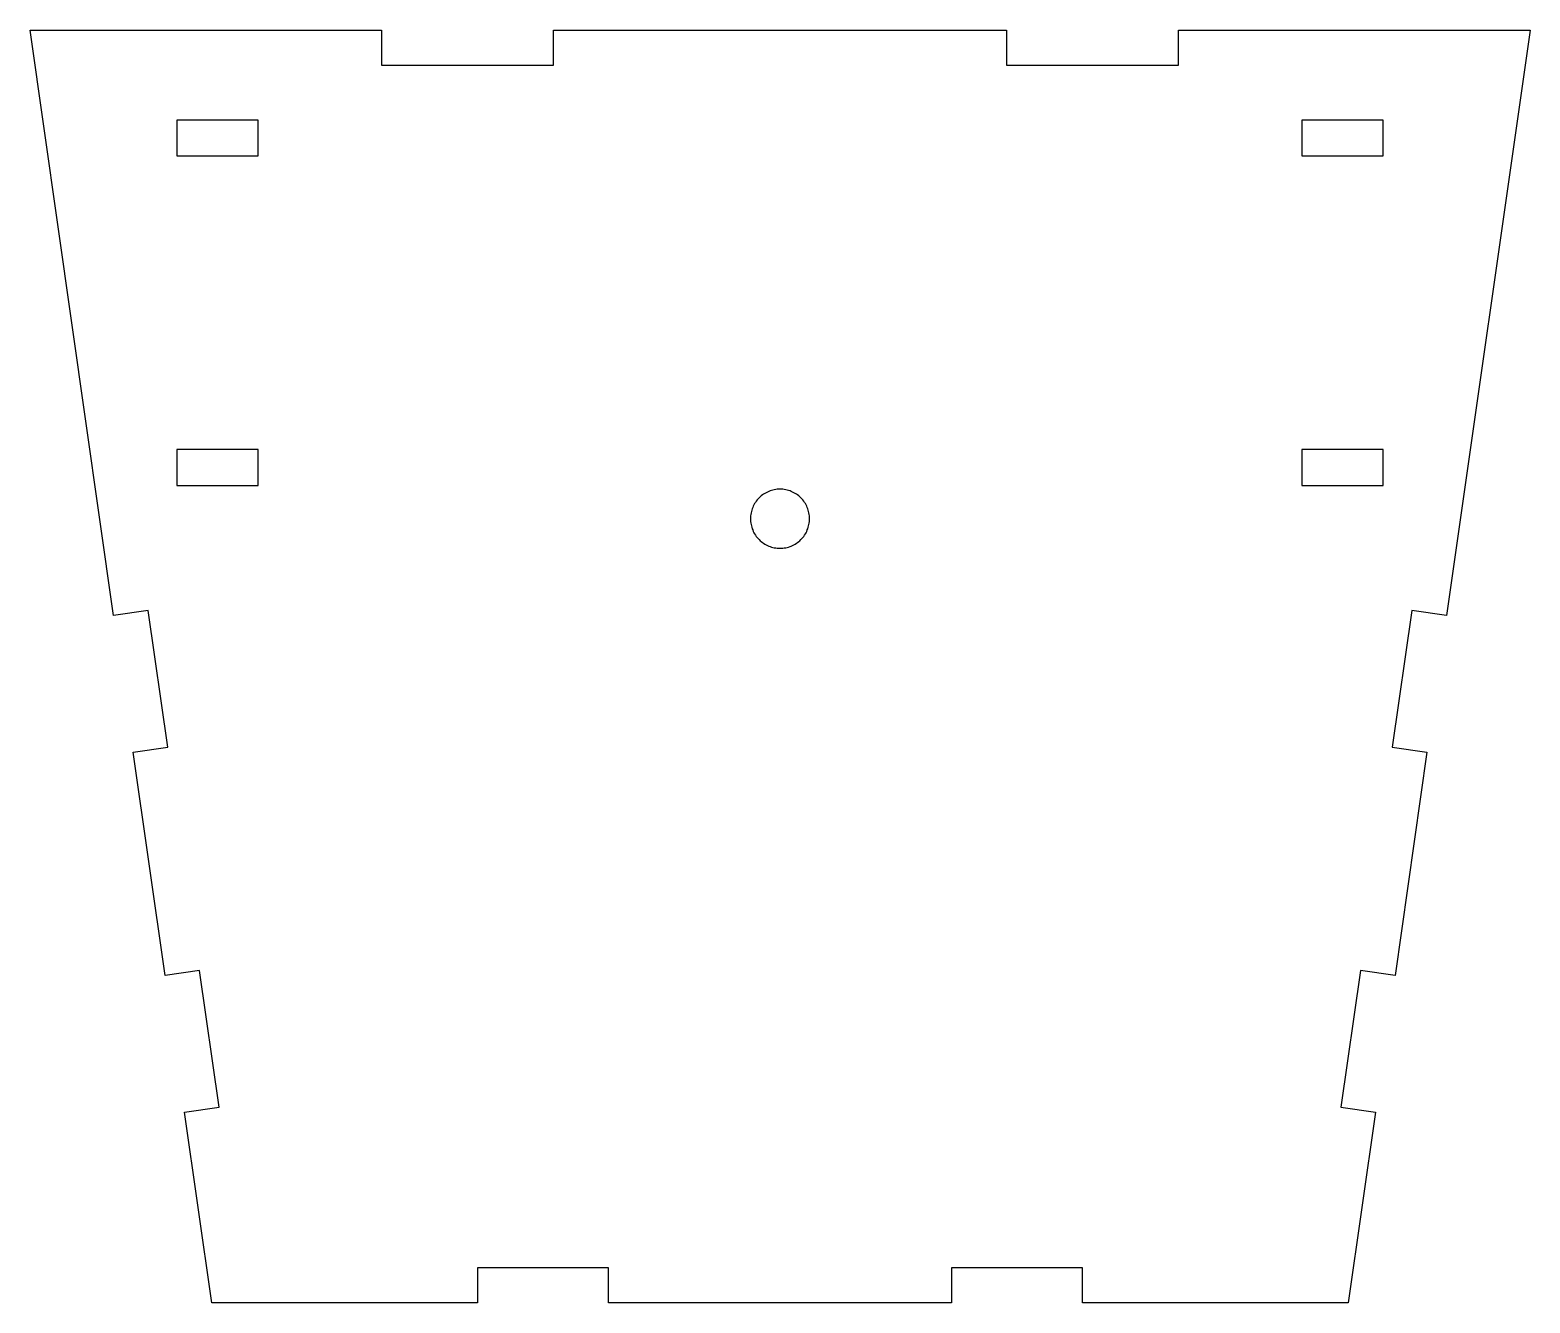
# Model space of a CAD drawing. Header units: millimetres. Extents: x -66 to 66, y 0 to 112.
import ezdxf

# ---------------------------------------------------------------- set-up
doc = ezdxf.new("R2010")
doc.units = ezdxf.units.MM

msp = doc.modelspace()

# ---------------------------------------------------------------- linework, layer by layer
for points in [[(-66, 112), (-35.08, 112), (-35.08, 108.92), (-19.93, 108.92), (-19.93, 112), (19.93, 112), (19.93, 108.92), (35.08, 108.92), (35.08, 112), (66, 112), (58.64, 60.49), (55.6, 60.93), (53.88, 48.9), (56.92, 48.46), (54.12, 28.81), (51.07, 29.25), (49.35, 17.22), (52.4, 16.79), (50, 0), (26.62, 0), (26.62, 3.08), (15.09, 3.08), (15.09, 0), (-15.09, 0), (-15.09, 3.08), (-26.62, 3.08), (-26.62, 0), (-50, 0), (-52.4, 16.79), (-49.35, 17.22), (-51.07, 29.25), (-54.12, 28.81), (-56.92, 48.46), (-53.88, 48.9), (-55.6, 60.93), (-58.64, 60.49)], [(-53.08, 100.92), (-45.92, 100.92), (-45.92, 104.08), (-53.08, 104.08)], [(53.08, 104.08), (45.92, 104.08), (45.92, 100.92), (53.08, 100.92)], [(-45.92, 71.92), (-45.92, 75.08), (-53.08, 75.08), (-53.08, 71.92)], [(45.92, 75.08), (45.92, 71.92), (53.08, 71.92), (53.08, 75.08)], [(2.09, 70.55), (2.01, 70.65), (1.93, 70.75), (1.84, 70.84), (1.75, 70.93), (1.65, 71.01), (1.55, 71.09), (1.44, 71.16), (1.34, 71.23), (1.23, 71.29), (1.11, 71.35), (0.99, 71.4), (0.88, 71.45), (0.75, 71.49), (0.63, 71.52), (0.51, 71.55), (0.38, 71.57), (0.25, 71.59), (0.13, 71.6), (0, 71.6), (-0.13, 71.6), (-0.25, 71.59), (-0.38, 71.57), (-0.51, 71.55), (-0.63, 71.52), (-0.75, 71.49), (-0.88, 71.45), (-0.99, 71.4), (-1.11, 71.35), (-1.23, 71.29), (-1.34, 71.23), (-1.44, 71.16), (-1.55, 71.09), (-1.65, 71.01), (-1.75, 70.93), (-1.84, 70.84), (-1.93, 70.75), (-2.01, 70.65), (-2.09, 70.55), (-2.16, 70.44), (-2.23, 70.34), (-2.29, 70.23), (-2.35, 70.11), (-2.4, 69.99), (-2.45, 69.88), (-2.49, 69.75), (-2.52, 69.63), (-2.55, 69.51), (-2.57, 69.38), (-2.59, 69.25), (-2.6, 69.13), (-2.6, 69), (-2.6, 68.87), (-2.59, 68.75), (-2.57, 68.62), (-2.55, 68.49), (-2.52, 68.37), (-2.49, 68.25), (-2.45, 68.12), (-2.4, 68.01), (-2.35, 67.89), (-2.29, 67.77), (-2.23, 67.66), (-2.16, 67.56), (-2.09, 67.45), (-2.01, 67.35), (-1.93, 67.25), (-1.84, 67.16), (-1.75, 67.07), (-1.65, 66.99), (-1.55, 66.91), (-1.44, 66.84), (-1.34, 66.77), (-1.23, 66.71), (-1.11, 66.65), (-0.99, 66.6), (-0.88, 66.55), (-0.75, 66.51), (-0.63, 66.48), (-0.51, 66.45), (-0.38, 66.43), (-0.25, 66.41), (-0.13, 66.4), (0, 66.4), (0.13, 66.4), (0.25, 66.41), (0.38, 66.43), (0.51, 66.45), (0.63, 66.48), (0.75, 66.51), (0.88, 66.55), (0.99, 66.6), (1.11, 66.65), (1.23, 66.71), (1.34, 66.77), (1.44, 66.84), (1.55, 66.91), (1.65, 66.99), (1.75, 67.07), (1.84, 67.16), (1.93, 67.25), (2.01, 67.35), (2.09, 67.45), (2.16, 67.56), (2.23, 67.66), (2.29, 67.77), (2.35, 67.89), (2.4, 68.01), (2.45, 68.12), (2.49, 68.25), (2.52, 68.37), (2.55, 68.49), (2.57, 68.62), (2.59, 68.75), (2.6, 68.87), (2.6, 69), (2.6, 69.13), (2.59, 69.25), (2.57, 69.38), (2.55, 69.51), (2.52, 69.63), (2.49, 69.75), (2.45, 69.88), (2.4, 69.99), (2.35, 70.11), (2.29, 70.23), (2.23, 70.34), (2.16, 70.44)]]:
    msp.add_lwpolyline(points, close=True)

doc.saveas('drawing.dxf')
